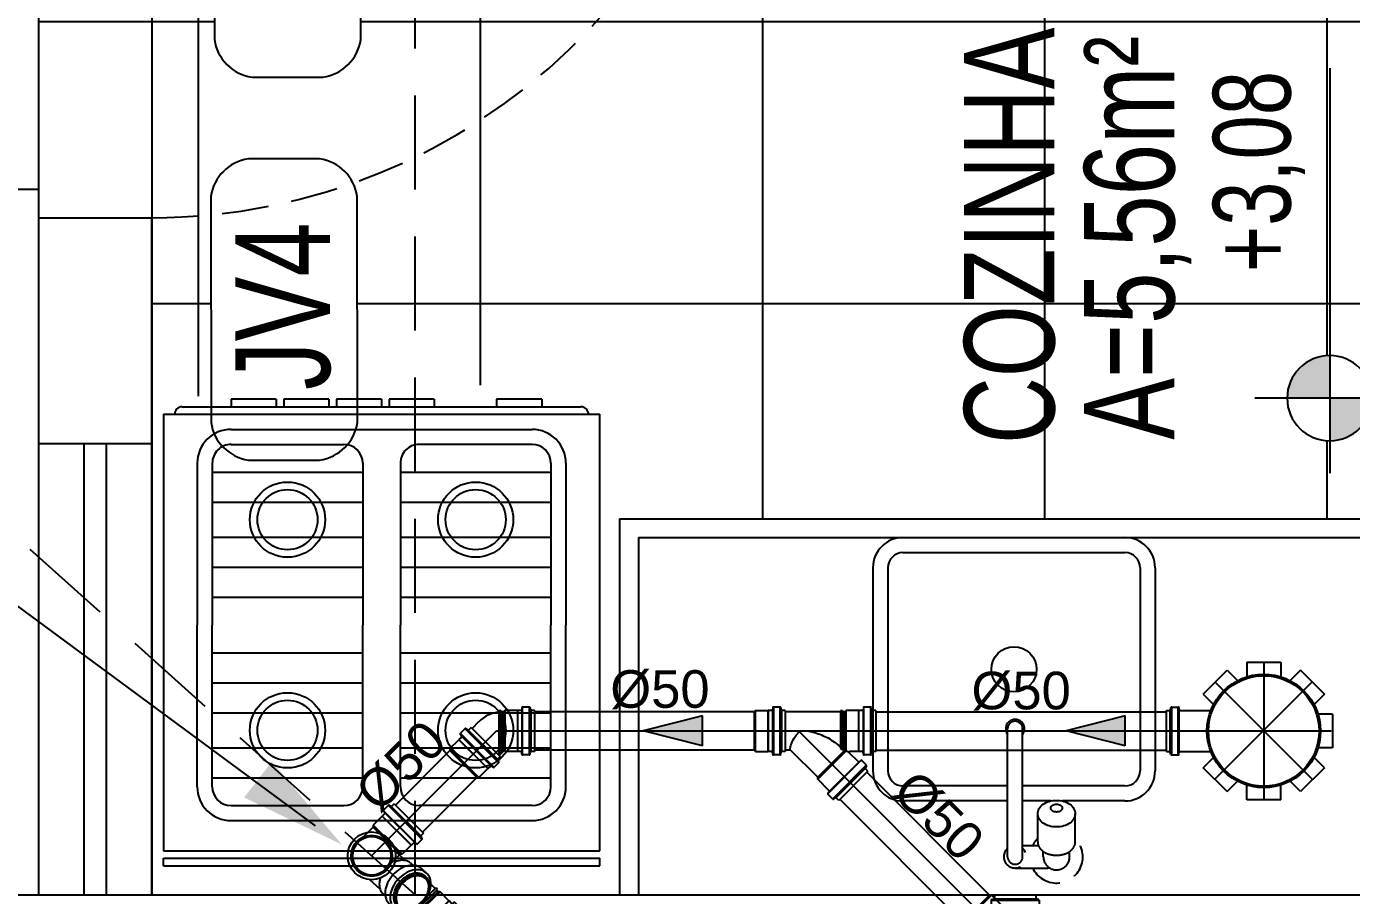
# Model space of a CAD drawing. Header units: millimetres. Extents: x 2502 to 4311, y 2007 to 3121.
# Drawn here: x 2764.6 to 2835.1, y 2625.9 to 2672.1 of the extents above; entities that cross this region are included whole.
import ezdxf
from ezdxf.enums import TextEntityAlignment as Align

# ---------------------------------------------------------------- set-up
doc = ezdxf.new("R2010")
doc.units = ezdxf.units.MM
doc.header["$LTSCALE"] = 20
doc.header["$MEASUREMENT"] = 0
for name, pattern in [('CONTINU', [0]), ('DASHED2', [0.375, 0.25, -0.125]), ('HIDDEN2', [0.1875, 0.125, -0.0625])]:
    doc.linetypes.add(name, pattern=pattern)
doc.layers.get('0').update_dxf_attribs({"linetype": 'CONTINUOUS'})
for name, color, linetype in [('1', 7, 'CONTINUOUS'), ('A-PEN-08', 8, 'CONTINUOUS'), ('A-PEN-C', 4, 'CONTINUOUS'), ('AF', 5, 'CONTINUOUS'), ('DIVERSOS', 1, 'CONTINUOUS'), ('E-txt-g', 3, 'CONTINUOUS'), ('Esgoto', 5, 'CONTINUOUS'), ('Texto-Tubos', 7, 'CONTINUOUS'), ('TigreCad', 3, 'CONTINUOUS'), ('Tinterno', 9, 'CONTINUOUS')]:
    doc.layers.add(name, color=color, linetype=linetype)
doc.layers.add('E-Txt-W', color=7, linetype='CONTINUOUS', lineweight=20)
doc.styles.add('F2', font='swisscl.ttf')
doc.styles.add('REG60', font='romans.shx', dxfattribs={"width": 0.8, "height": 0.15})
doc.styles.add('REG80', font='romans.shx', dxfattribs={"width": 0.8, "height": 0.2})
doc.styles.add('TCTUBOS-TXT', font='arial.ttf')
pattern_1 = [(180, (35623.756, -12147.627), (-7e-15, -15), []), (270, (35623.756, -12147.627), (15, -7e-15), [])]
pattern_2 = [(180, (35591.009, -15231.545), (-7e-15, -15), []), (270, (35591.009, -15231.545), (15, -7e-15), [])]

# ---------------------------------------------------------------- blocks, each defined once
blk = doc.blocks.new('Fogao1')
at = {"color": 8}
for p, q in [((-0.7303, -0.0441), (-0.7303, -0.0541)), ((-0.1503, -0.0441), (-0.7303, -0.0441)), ((-0.1503, -0.0441), (-0.1503, -0.0541)), ((-0.1503, -0.0541), (-0.7303, -0.0541)), ((-0.1503, -0.0641), (-0.7303, -0.0641)), ((-0.7303, -0.0641), (-0.7303, -0.6441)), ((-0.1503, -0.6441), (-0.1503, -0.0641)), ((-0.2403, -0.1041), (-0.6403, -0.1041)), ((-0.6403, -0.1241), (-0.4903, -0.1241)), ((-0.2403, -0.1241), (-0.3903, -0.1241)), ((-0.6853, -0.1491), (-0.6853, -0.3641)), ((-0.6653, -0.1491), (-0.6653, -0.3641)), ((-0.4653, -0.1491), (-0.4653, -0.3641)), ((-0.4153, -0.1491), (-0.4153, -0.3641)), ((-0.2153, -0.1491), (-0.2153, -0.3641)), ((-0.1953, -0.1491), (-0.1953, -0.3641)), ((-0.6853, -0.5791), (-0.6853, -0.3641)), ((-0.6653, -0.5791), (-0.6653, -0.3641)), ((-0.4653, -0.5791), (-0.4653, -0.3641)), ((-0.4153, -0.5791), (-0.4153, -0.3641)), ((-0.2153, -0.5791), (-0.2153, -0.3641)), ((-0.1953, -0.5791), (-0.1953, -0.3641)), ((-0.6403, -0.6041), (-0.4903, -0.6041)), ((-0.2403, -0.6041), (-0.3903, -0.6041)), ((-0.2403, -0.6241), (-0.6403, -0.6241)), ((-0.1503, -0.6441), (-0.7303, -0.6441)), ((-0.1753, -0.6541), (-0.7053, -0.6541))]:
    blk.add_line(p, q, dxfattribs=at)
for centre, radius, start, end in [((-0.6403, -0.1491), 0.045, 90, 180), ((-0.2403, -0.1491), 0.045, 0, 90), ((-0.6403, -0.1491), 0.025, 90, 180), ((-0.4903, -0.1491), 0.025, 0, 90), ((-0.3903, -0.1491), 0.025, 90, 180), ((-0.2403, -0.1491), 0.025, 0, 90), ((-0.6403, -0.5791), 0.045, 180, 270), ((-0.6403, -0.5791), 0.025, 180, 270), ((-0.4903, -0.5791), 0.025, 270, 0), ((-0.3903, -0.5791), 0.025, 180, 270), ((-0.2403, -0.5791), 0.025, 270, 0), ((-0.2403, -0.5791), 0.045, 270, 0), ((-0.7053, -0.6441), 0.01, 180, 270), ((-0.1753, -0.6441), 0.01, 270, 0)]:
    blk.add_arc(centre, radius, start, end, dxfattribs=at)
at = {"layer": '1', "color": 8}
for p, q in [((-0.4653, -0.1609), (-0.6653, -0.1609)), ((-0.2153, -0.1609), (-0.4153, -0.1609)), ((-0.4653, -0.2009), (-0.6653, -0.2009)), ((-0.2153, -0.2009), (-0.4153, -0.2009)), ((-0.4653, -0.2473), (-0.6653, -0.2473)), ((-0.2153, -0.2473), (-0.4153, -0.2473)), ((-0.4653, -0.2873), (-0.6653, -0.2873)), ((-0.2153, -0.2873), (-0.4153, -0.2873)), ((-0.4653, -0.3273), (-0.6653, -0.3273)), ((-0.2153, -0.3273), (-0.4153, -0.3273)), ((-0.4653, -0.4009), (-0.6653, -0.4009)), ((-0.2153, -0.4009), (-0.4153, -0.4009)), ((-0.4653, -0.4409), (-0.6653, -0.4409)), ((-0.2153, -0.4409), (-0.4153, -0.4409)), ((-0.4653, -0.4809), (-0.6653, -0.4809)), ((-0.2153, -0.4809), (-0.4153, -0.4809)), ((-0.4653, -0.5273), (-0.6653, -0.5273)), ((-0.2153, -0.5273), (-0.4153, -0.5273)), ((-0.4653, -0.5673), (-0.6653, -0.5673)), ((-0.2153, -0.5673), (-0.4153, -0.5673)), ((-0.6531, -0.6641), (-0.6531, -0.6541)), ((-0.6531, -0.6641), (-0.5931, -0.6641)), ((-0.5931, -0.6641), (-0.5931, -0.6541)), ((-0.5103, -0.6641), (-0.5103, -0.6541)), ((-0.5103, -0.6641), (-0.4503, -0.6641)), ((-0.4503, -0.6641), (-0.4503, -0.6541)), ((-0.4403, -0.6641), (-0.4403, -0.6541)), ((-0.4403, -0.6641), (-0.3803, -0.6641)), ((-0.3803, -0.6641), (-0.3803, -0.6541)), ((-0.3703, -0.6641), (-0.3703, -0.6541)), ((-0.3703, -0.6641), (-0.3103, -0.6641)), ((-0.3103, -0.6641), (-0.3103, -0.6541)), ((-0.3003, -0.6641), (-0.3003, -0.6541)), ((-0.3003, -0.6641), (-0.2403, -0.6641)), ((-0.2403, -0.6641), (-0.2403, -0.6541))]:
    blk.add_line(p, q, dxfattribs=at)
for centre, radius in [((-0.5653, -0.2241), 0.05), ((-0.5653, -0.2241), 0.05), ((-0.3153, -0.2241), 0.05), ((-0.3153, -0.2241), 0.05), ((-0.5653, -0.2241), 0.04), ((-0.5653, -0.2241), 0.04), ((-0.3153, -0.2241), 0.04), ((-0.3153, -0.2241), 0.04), ((-0.5653, -0.5041), 0.05), ((-0.3153, -0.5041), 0.05), ((-0.5653, -0.5041), 0.04), ((-0.3153, -0.5041), 0.04)]:
    blk.add_circle(centre, radius, dxfattribs=at)
blk = doc.blocks.new('TXT-AMB75')
at = {"layer": 'E-txt-g', "style": 'REG80', "width": 0.8, "flags": 8}
blk.add_attdef('TXT', text='', height=0.2, dxfattribs=at).set_placement((0.0055, 0.2964), align=Align.CENTER)
at = {"layer": 'E-Txt-W', "style": 'REG60', "width": 0.8, "flags": 8}
blk.add_attdef('TXT', text='', height=0.15, dxfattribs=at).set_placement((0.0055, 0.0271), align=Align.CENTER)
blk = doc.blocks.new('NIVEL')
at = {"layer": 'DIVERSOS'}
h = blk.add_hatch(color=7, dxfattribs=at)
h.paths.add_polyline_path([(0, 0.1375, 0.414214), (-0.1375, 0), (0, 0)])
h.paths.add_polyline_path([(0, 0), (0, -0.1375, 0.414214), (0.1375, 0)])
at = {"layer": 'DIVERSOS', "color": 7}
for p, q in [((0, 0.2417), (0, -0.2417)), ((1.0666, 0), (-0.2418, 0))]:
    blk.add_line(p, q, dxfattribs=at)
blk.add_circle((0, 0), 0.1375, dxfattribs=at)
blk = doc.blocks.new('j9n50d')
at = {"layer": 'TigreCad'}
for p, q in [((28.5, 25.4), (0, 25.4)), ((30.3, 27.2), (28.5, 25.4)), ((30.3, -27.1), (30.3, 27.2)), ((47.1, 27.2), (30.3, 27.2)), ((47.3, 27.4), (47.1, 27.2)), ((47.1, -27.1), (47.1, 27.2)), ((51.9, 27.4), (47.3, 27.4)), ((53.2, 30.9), (52.9, 28.3)), ((53.4, 30.8), (53.4, -30.8)), ((62.9, 31.8), (54.2, 31.8)), ((62.9, 30.8), (62.9, -30.8)), ((63.9, 31.1), (64.7, 28.1)), ((70, 27.4), (65.6, 27.4)), ((70, 27.4), (70, -27.4)), ((28.5, -25.3), (0, -25.3)), ((30.3, -27.1), (28.5, -25.3)), ((47.1, -27.1), (30.3, -27.1)), ((47.3, -27.4), (47.1, -27.1)), ((51.9, -27.4), (47.3, -27.4)), ((53.2, -30.9), (52.9, -28.3)), ((62.9, -31.8), (54.2, -31.8)), ((63.9, -31.1), (64.7, -28.1)), ((70, -27.4), (65.6, -27.4))]:
    blk.add_line(p, q, dxfattribs=at)
for centre, radius, start, end in [((0, 0), 25.4, 90, 270), ((51.9, 28.4), 1, 270, 355), ((54.2, 30.8), 1, 90, 175), ((62.9, 30.8), 1, 15, 90), ((65.6, 28.4), 1, 195, 270), ((51.9, -28.4), 1, 5, 90), ((54.2, -30.8), 1, 185, 270), ((62.9, -30.8), 1, 270, 345), ((65.6, -28.4), 1, 90, 165)]:
    blk.add_arc(centre, radius, start, end, dxfattribs=at)
at = {"layer": 'Tinterno'}
for p, q in [((28.5, -25.3), (28.5, 25.4)), ((47.3, -27.4), (47.3, 27.4)), ((52.9, 27.4), (52.9, -27.4)), ((64.9, 27.4), (64.9, -27.4))]:
    blk.add_line(p, q, dxfattribs=at)
blk = doc.blocks.new('27150012p')
at = {"layer": 'TigreCad'}
for p, q in [((-22.5, 91.5), (-22.5, 72.1)), ((-22.5, 91.5), (22.5, 91.5)), ((22.5, 91.5), (22.5, 72.1)), ((-80.6, 48.8), (-48.8, 80.6)), ((-48.8, 80.6), (-35.1, 66.9)), ((48.8, 80.6), (35.1, 66.9)), ((48.8, 80.6), (80.6, 48.8)), ((-80.6, 48.8), (-66.9, 35.1)), ((80.6, 48.8), (66.9, 35.1)), ((-91.5, -22.5), (-91.5, 22.5)), ((-91.5, 22.5), (-72.1, 22.5)), ((111.4, 27.4), (70.4, 27.4)), ((112.7, 30.9), (112.4, 28.3)), ((122.4, 31.8), (113.7, 31.8)), ((113.7, 30.8), (113.7, -30.8)), ((122.4, 30.8), (122.4, -30.8)), ((123.4, 31.1), (124.2, 28.1)), ((129.5, 27.4), (125.1, 27.4)), ((129.5, 27.4), (129.5, -27.4)), ((-91.5, -22.5), (-72.1, -22.5)), ((-80.6, -48.8), (-66.9, -35.1)), ((80.6, -48.8), (66.9, -35.1)), ((111.4, -27.4), (70.4, -27.4)), ((112.7, -30.9), (112.4, -28.3)), ((122.4, -31.8), (113.7, -31.8)), ((123.4, -31.1), (124.2, -28.1)), ((129.5, -27.4), (125.1, -27.4)), ((-48.8, -80.6), (-80.6, -48.8)), ((80.6, -48.8), (48.8, -80.6)), ((-48.8, -80.6), (-35.1, -66.9)), ((48.8, -80.6), (35.1, -66.9)), ((-22.5, -91.5), (-22.5, -72.1)), ((22.5, -91.5), (22.5, -72.1)), ((22.5, -91.5), (-22.5, -91.5))]:
    blk.add_line(p, q, dxfattribs=at)
blk.add_circle((0, 0), 75.5, dxfattribs=at)
for centre, start, end in [((111.4, 28.4), 270, 355), ((113.7, 30.8), 90, 175), ((122.4, 30.8), 15, 90), ((125.1, 28.4), 195, 270), ((111.4, -28.4), 5, 90), ((113.7, -30.8), 185, 270), ((122.4, -30.8), 270, 345), ((125.1, -28.4), 90, 165)]:
    blk.add_arc(centre, 1, start, end, dxfattribs=at)
at = {"layer": 'Tinterno'}
for p, q in [((112.4, 27.4), (112.4, -27.4)), ((124.4, 27.4), (124.4, -27.4))]:
    blk.add_line(p, q, dxfattribs=at)
blk.add_circle((0, 0), 73.5, dxfattribs=at)
blk = doc.blocks.new('26276942p')
at = {"layer": 'TigreCad'}
for p, q in [((55.7, 25.3), (-17.5, 25.3)), ((55.7, 25.3), (55.8, 26.8)), ((55.7, 25.3), (55.7, -22.7)), ((58.7, 26.8), (55.8, 26.8)), ((58.9, 25.3), (58.7, 26.8)), ((58.9, 25.3), (58.9, -25.3)), ((61.5, 25.3), (58.9, 25.3)), ((63.3, 27.1), (61.5, 25.3)), ((63.3, -26.1), (63.3, 27.1)), ((80.1, 27.1), (63.3, 27.1)), ((80.3, 27.3), (80.1, 27.1)), ((80.3, -27.4), (80.3, 27.3)), ((84.9, 27.3), (80.3, 27.3)), ((86.2, 30.9), (85.9, 28.3)), ((86.4, 30.8), (86.4, -30.8)), ((95.9, 31.8), (87.2, 31.8)), ((95.9, 30.8), (95.9, -30.8)), ((96.9, 31.1), (97.7, 28.1)), ((103, 27.3), (98.6, 27.3)), ((103, 27.3), (103, -27.4)), ((-11.1, -25.3), (-17.5, -25.3)), ((25.5, -61.4), (-10.1, -25.8)), ((25.5, -64.2), (63.5, -26.3)), ((58.9, -25.3), (55.7, -22.7)), ((79.4, -40.7), (67.5, -28.9)), ((80.1, -27.1), (68.2, -27.1)), ((80.3, -27.4), (80.1, -27.1)), ((84.9, -27.4), (80.3, -27.4)), ((86.2, -30.9), (85.9, -28.3)), ((95.9, -31.8), (87.2, -31.8)), ((96.9, -31.1), (97.7, -28.1)), ((103, -27.4), (98.6, -27.4)), ((82.9, -39.3), (39.3, -82.9)), ((88.6, -49.9), (49.9, -88.6)), ((82.8, -39.1), (80.7, -40.8)), ((90.3, -45.3), (84.1, -39.1)), ((90.5, -46.5), (88.9, -49.2)), ((92.2, -53.5), (89.1, -50.4)), ((25.5, -64.2), (25.5, -61.4)), ((40.7, -79.4), (25.5, -64.2)), ((92.2, -53.5), (53.5, -92.2)), ((39.1, -82.8), (40.8, -80.7)), ((45.3, -90.3), (39.1, -84.1)), ((46.5, -90.5), (49.2, -88.9)), ((53.5, -92.2), (50.4, -89.1))]:
    blk.add_line(p, q, dxfattribs=at)
for points in [[(0.6, -1.3, -0.153495), (4.7, 0.2, -0.085604), (21.8, -2.1, -0.043194), (39.4, -9.3, -0.022416), (55.7, -20.8, -0.009739)], [(-11.3, -25.3, -0.086386), (-9.5, -16.9, -0.063763), (-4.1, -7.1, -0.026182), (0.6, -1.3, -0.049941)], [(58.9, -23.3, -0.003371), (61.2, -25.2, -0.009739), (67.2, -28.1, -0.042942)]]:
    blk.add_lwpolyline(points, format="xyb", dxfattribs=at)
for centre, radius, start, end in [((84.9, 28.3), 1, 270, 355), ((87.2, 30.8), 1, 90, 175), ((95.9, 30.8), 1, 15, 90), ((98.6, 28.3), 1, 195, 270), ((-11.1, -26.8), 1.5, 45, 90), ((68.2, -28.1), 1, 90, 225), ((84.9, -28.4), 1, 5, 90), ((87.2, -30.8), 1, 185, 270), ((95.9, -30.8), 1, 270, 345), ((98.6, -28.4), 1, 90, 165), ((80.1, -40), 1, 225, 310), ((83.4, -39.8), 1, 45, 130), ((89.8, -49.7), 1, 150, 225), ((89.6, -46), 1, 330, 45), ((39.8, -83.4), 1, 140, 225), ((40, -80.1), 1, 320, 45), ((46, -89.6), 1, 225, 300), ((49.7, -89.8), 1, 45, 120)]:
    blk.add_arc(centre, radius, start, end, dxfattribs=at)
at = {"layer": 'Tinterno'}
for p, q in [((-17.5, 25.3), (-17.5, -25.3)), ((55.8, 26.8), (55.8, -22.8)), ((58.7, 26.8), (58.7, -25.2)), ((61.5, -25.3), (61.5, 25.3)), ((80.1, -27.1), (80.1, 27.1)), ((85.9, 27.3), (85.9, -27.4)), ((97.9, 27.3), (97.9, -27.4)), ((61.6, -25.4), (25.5, -61.4)), ((80, -41.4), (41.4, -80)), ((89.6, -46), (46, -89.6))]:
    blk.add_line(p, q, dxfattribs=at)
blk = doc.blocks.new('j4n50p')
at = {"layer": 'TigreCad'}
for p, q in [((3.3, 25.3), (3.4, 26.8)), ((6.3, 26.8), (3.4, 26.8)), ((3.4, 26.8), (3.4, -29.6)), ((6.5, 25.3), (6.3, 26.8)), ((6.3, 26.8), (6.3, -26.7)), ((9.1, 25.3), (6.5, 25.3)), ((10.9, 27.1), (9.1, 25.3)), ((27.7, 27.1), (10.9, 27.1)), ((10.9, 27.1), (10.9, -27.2)), ((27.9, 27.3), (27.7, 27.1)), ((32.5, 27.3), (27.9, 27.3)), ((33.8, 30.9), (33.5, 28.3)), ((34, 30.8), (34, -30.8)), ((43.5, 31.8), (34.8, 31.8)), ((43.5, 30.8), (43.5, -30.8)), ((44.5, 31.1), (45.3, 28.1)), ((50.6, 27.3), (46.2, 27.3)), ((50.6, 27.3), (50.6, -27.4)), ((-23.7, 12.2), (-32.5, 3.4)), ((3.4, -29.6), (3.3, -32.4)), ((6.3, -26.7), (3.4, -29.6)), ((9.1, -26.8), (3.4, -32.5)), ((6.3, -26.7), (6.5, -29.4)), ((10.9, -27.2), (10.5, -26.8)), ((27.7, -27.2), (10.9, -27.2)), ((27.9, -27.4), (27.7, -27.2)), ((32.5, -27.4), (27.9, -27.4)), ((33.8, -30.9), (33.5, -28.3)), ((43.5, -31.8), (34.8, -31.8)), ((44.5, -31.1), (45.3, -28.1)), ((50.6, -27.4), (46.2, -27.4))]:
    blk.add_line(p, q, dxfattribs=at)
for centre, radius, start, end in [((9.5, -21.6), 47.3, 97.6023, 134.5558), ((32.5, 28.3), 1, 270, 355), ((34.8, 30.8), 1, 90, 175), ((43.5, 30.8), 1, 15, 90), ((46.2, 28.3), 1, 195, 270), ((9.8, -27.5), 1, 45, 135), ((32.5, -28.4), 1, 5, 90), ((34.8, -30.8), 1, 185, 270), ((43.5, -30.8), 1, 270, 345), ((46.2, -28.4), 1, 90, 165)]:
    blk.add_arc(centre, radius, start, end, dxfattribs=at)
at = {"layer": 'Tinterno'}
for p, q in [((3.3, 25.3), (3.3, -32.4)), ((6.5, 25.3), (6.5, -29.4)), ((9.1, 25.3), (9.1, -26.8)), ((27.7, 27.1), (27.7, -27.2)), ((27.9, 27.3), (27.9, -27.4)), ((33.5, 27.3), (33.5, -27.4)), ((45.5, 27.3), (45.5, -27.4)), ((3.4, -32.5), (-32.5, 3.4))]:
    blk.add_line(p, q, dxfattribs=at)
blk = doc.blocks.new('11030602p')
at = {"layer": 'TigreCad'}
for p, q in [((0, 27.3), (4.4, 27.3)), ((0, -27.3), (0, 27.3)), ((6.1, 31.1), (5.3, 28.1)), ((7.1, 31.8), (15.8, 31.8)), ((7.1, -30.8), (7.1, 30.8)), ((15.8, -30.8), (15.8, 30.8)), ((16.8, 30.9), (17.1, 28.3)), ((18.1, 27.3), (22.7, 27.3)), ((22.7, 27.3), (23, 27.1)), ((39.7, 27.1), (23, 27.1)), ((39.7, 27.1), (41.5, 25.3)), ((41.5, -25.4), (41.5, 25.3)), ((0, -27.3), (4.4, -27.3)), ((6.1, -31.1), (5.3, -28.1)), ((7.1, -31.8), (15.8, -31.8)), ((16.8, -30.9), (17.1, -28.3)), ((18.1, -27.3), (22.7, -27.3)), ((22.7, -27.3), (23, -27.1)), ((39.7, -27.1), (23, -27.1)), ((39.7, -27.1), (41.5, -25.4))]:
    blk.add_line(p, q, dxfattribs=at)
for centre, start, end in [((4.4, 28.4), 270, 345), ((7.1, 30.8), 90, 165), ((15.8, 30.8), 5, 90), ((18.1, 28.4), 185, 270), ((4.4, -28.3), 15, 90), ((7.1, -30.8), 195, 270), ((15.8, -30.8), 270, 355), ((18.1, -28.3), 90, 175)]:
    blk.add_arc(centre, 1, start, end, dxfattribs=at)
at = {"layer": 'Tinterno'}
for p, q in [((5.1, -27.3), (5.1, 27.3)), ((17.1, -27.3), (17.1, 27.3)), ((22.7, 27.3), (22.7, -27.3)), ((23, -27.1), (23, 27.1)), ((39.7, 27.1), (39.7, -27.1))]:
    blk.add_line(p, q, dxfattribs=at)
blk = doc.blocks.new('26276942s')
at = {"layer": 'TigreCad'}
for p, q in [((19.2, 25.4), (37.7, 25.4)), ((44.9, 27.4), (49.2, 27.4)), ((69.5, 31.8), (60.6, 31.8)), ((19.2, -25.3), (37.7, -25.3)), ((49.2, -27.3), (44.9, -27.3)), ((69.5, -31.8), (60.6, -31.8))]:
    blk.add_line(p, q, dxfattribs=at)
for points in [[(44.9, 27.4, 0.133256), (37.8, 25.4, 0.106756), (31.2, 19.3, 0.049959), (28.4, 14.4, 0.071352)], [(60.6, 31.8, 0.133256), (52.4, 29.6, 0.106756), (44.7, 22.5, 0.082828), (39.9, 12.6, 0.071352), (38.1, 0, 0.071352), (39.9, -12.6, 0.082828), (44.7, -22.5, 0.106756), (52.4, -29.6, 0.133256), (60.6, -31.8, 0.133256)], [(90.9, 9.7, 0.0169), (90.2, 12.6, 0.082828), (85.4, 22.5, 0.106756), (77.7, 29.6, 0.133256), (69.5, 31.8, 0.133256), (61.3, 29.6, 0.106756), (53.6, 22.5, 0.082828), (48.8, 12.6, 0.071352), (47, 0, 0.071352), (48.8, -12.6, 0.082828), (53.6, -22.5, 0.106756), (61.3, -29.6, 0.133256), (69.5, -31.8, 0.133256)], [(28.4, -14.4, 0.049959), (31.2, -19.3, 0.106756), (37.8, -25.4, 0.133256), (44.9, -27.3, 0.133256)], [(69.5, -31.8, 0.133256), (77.7, -29.6, 0.106756), (85.4, -22.5, 0.082828), (90.2, -12.6, 0.0169), (90.9, -9.7, 0.071352)], [(70.4, -27.3, 0.022101), (71.6, -27.3, 0.106756)]]:
    blk.add_lwpolyline(points, format="xyb", dxfattribs=at)
blk.add_lwpolyline([(72.8, -27.3, 0.133256), (79.9, -25.4, 0.106756), (86.5, -19.3, 0.082828), (90.6, -10.8, 0.071352), (92.2, 0, 0.071352), (90.6, 10.8, 0.082828), (86.5, 19.3, 0.106756), (79.9, 25.4, 0.133256), (72.8, 27.4, 0.133256), (65.8, 25.4, 0.106756), (59.2, 19.3, 0.082828), (55, 10.8, 0.071352), (53.5, 0, 0.071352), (55, -10.8, 0.082828), (59.2, -19.3, 0.106756), (65.8, -25.4, 0.133256)], format="xyb", close=True, dxfattribs=at)
for radius in [31.8, 25.6]:
    blk.add_circle((0, 0), radius, dxfattribs=at)
at = {"layer": 'Tinterno'}
blk.add_lwpolyline([(71.6, 27.3, 0.022101), (70.4, 27.4, 0.133256), (63.4, 25.4, 0.106756), (56.7, 19.3, 0.082828), (52.6, 10.8, 0.071352), (51, 0, 0.071352), (52.6, -10.8, 0.082828), (56.7, -19.3, 0.106756), (63.4, -25.4, 0.133256), (70.4, -27.3, 0.133256)], format="xyb", dxfattribs=at)
blk.add_lwpolyline([(72.8, -25.5, 0.133256), (79.4, -23.8, 0.106756), (85.6, -18.1, 0.082828), (89.4, -10.1, 0.071352), (90.9, 0, 0.071352), (89.4, 10.1, 0.082828), (85.6, 18.1, 0.106756), (79.4, 23.8, 0.133256), (72.8, 25.6, 0.133256), (66.3, 23.8, 0.106756), (60.1, 18.1, 0.082828), (56.2, 10.1, 0.071352), (54.8, 0, 0.071352), (56.2, -10.1, 0.082828), (60.1, -18.1, 0.106756), (66.3, -23.8, 0.133256)], format="xyb", close=True, dxfattribs=at)
blk.add_circle((0, 0), 27.3, dxfattribs=at)
blk = doc.blocks.new('j4n50d')
at = {"layer": 'TigreCad'}
for p, q in [((17.8, 25.4), (0, 25.4)), ((17.8, 25.4), (18, 26.9)), ((20.9, 26.9), (18, 26.9)), ((18, -26.8), (18, 26.9)), ((21, 25.4), (20.9, 26.9)), ((20.9, -26.8), (20.9, 26.9)), ((23.6, 25.4), (21, 25.4)), ((25.4, 27.2), (23.6, 25.4)), ((25.4, -27.1), (25.4, 27.2)), ((42.2, 27.2), (25.4, 27.2)), ((42.4, 27.4), (42.2, 27.2)), ((42.2, -27.1), (42.2, 27.2)), ((47.1, 27.4), (42.4, 27.4)), ((48.3, 30.9), (48.1, 28.3)), ((48.6, 30.8), (48.6, -30.8)), ((58.1, 31.8), (49.3, 31.8)), ((58.1, 30.8), (58.1, -30.8)), ((59.1, 31.1), (59.8, 28.1)), ((65.2, 27.4), (60.8, 27.4)), ((65.2, 27.4), (65.2, -27.3)), ((17.8, -25.3), (0, -25.3)), ((17.8, -25.3), (18, -26.8)), ((20.9, -26.8), (18, -26.8)), ((21, -25.3), (20.9, -26.8)), ((23.6, -25.3), (21, -25.3)), ((25.4, -27.1), (23.6, -25.3)), ((42.2, -27.1), (25.4, -27.1)), ((42.4, -27.3), (42.2, -27.1)), ((47.1, -27.3), (42.4, -27.3)), ((48.3, -30.9), (48.1, -28.3)), ((58.1, -31.8), (49.3, -31.8)), ((59.1, -31.1), (59.8, -28.1)), ((65.2, -27.3), (60.8, -27.3))]:
    blk.add_line(p, q, dxfattribs=at)
blk.add_lwpolyline([(0, 25.4, 0.133256), (-6.5, 23.6, 0.106756), (-12.7, 17.9, 0.082828), (-16.5, 10, 0.071352), (-17.9, 0, 0.071352), (-16.5, -10, 0.082828), (-12.7, -17.9, 0.106756), (-6.5, -23.6, 0.133256), (0, -25.3, 0.133256)], format="xyb", dxfattribs=at)
for centre, start, end in [((47.1, 28.4), 270, 355), ((49.3, 30.8), 90, 175), ((58.1, 30.8), 15, 90), ((60.8, 28.4), 195, 270), ((47.1, -28.3), 5, 90), ((49.3, -30.8), 185, 270), ((58.1, -30.8), 270, 345), ((60.8, -28.3), 90, 165)]:
    blk.add_arc(centre, 1, start, end, dxfattribs=at)
at = {"layer": 'Tinterno'}
for p, q in [((17.8, -25.3), (17.8, 25.4)), ((21, -25.3), (21, 25.4)), ((23.6, -25.3), (23.6, 25.4)), ((42.4, -27.3), (42.4, 27.4)), ((48, 27.4), (48, -27.3)), ((60, 27.4), (60, -27.3))]:
    blk.add_line(p, q, dxfattribs=at)

msp = doc.modelspace()

# ---------------------------------------------------------------- hatches: boundary and pattern name
at = {"layer": 'A-PEN-08'}
h = msp.add_hatch(dxfattribs=at)
h.set_pattern_fill('ANSI37,_O', color=256, scale=120, angle=135)
h.set_pattern_definition(pattern_2)
h.paths.add_polyline_path([(2705.283, 2645.189), (2716.966, 2648.988), (2721.088, 2648.662), (2724.017, 2648.228), (2727.705, 2647.577), (2731.827, 2644.863), (2732.283, 2625.948), (2735.283, 2625.948), (2735.732, 2659.624), (2765.283, 2659.624), (2765.283, 2697.948), (2705.283, 2697.948)])
edge = h.paths.add_edge_path(flags=16)
edge.add_line((2744.935, 2686.094), (2744.935, 2664.569))
edge = h.paths.add_edge_path(flags=16)
edge.add_arc((2744.935, 2668.548), 2.261, 90, 450)
edge = h.paths.add_edge_path(flags=16)
edge.add_line((2748.912, 2668.548), (2740.959, 2668.548))
h.paths.add_polyline_path([(2733.354, 2665.126), (2733.354, 2689.244), (2723.819, 2689.244), (2723.819, 2665.126)], flags=24)
h.paths.add_polyline_path([(2738.998, 2662.838), (2738.998, 2691.312), (2730.434, 2691.312), (2730.434, 2662.838)], flags=24)
h.paths.add_polyline_path([(2744.849, 2674.009), (2744.849, 2690.132), (2737.478, 2690.132), (2737.478, 2674.009)], flags=24)
h = msp.add_hatch(dxfattribs=at)
h.set_pattern_fill('ANSI37,_O', color=256, scale=120, angle=135)
h.set_pattern_definition(pattern_2)
h.paths.add_polyline_path([(2705.283, 2645.189), (2716.966, 2648.988), (2721.088, 2648.662), (2724.017, 2648.228), (2727.705, 2647.577), (2731.827, 2644.863), (2732.283, 2625.948), (2735.283, 2625.948), (2735.732, 2659.624), (2765.283, 2659.624), (2765.283, 2697.948), (2705.283, 2697.948)])
edge = h.paths.add_edge_path(flags=16)
edge.add_line((2744.935, 2686.094), (2744.935, 2664.569))
edge = h.paths.add_edge_path(flags=16)
edge.add_arc((2744.935, 2668.548), 2.261, 90, 450)
edge = h.paths.add_edge_path(flags=16)
edge.add_line((2748.912, 2668.548), (2740.959, 2668.548))
h.paths.add_polyline_path([(2733.354, 2665.126), (2733.354, 2689.244), (2723.819, 2689.244), (2723.819, 2665.126)], flags=24)
h.paths.add_polyline_path([(2738.998, 2662.838), (2738.998, 2691.312), (2730.434, 2691.312), (2730.434, 2662.838)], flags=24)
h.paths.add_polyline_path([(2744.849, 2674.009), (2744.849, 2690.132), (2737.478, 2690.132), (2737.478, 2674.009)], flags=24)
h = msp.add_hatch(dxfattribs=at)
h.set_pattern_fill('ANSI37,_O', color=256, scale=120, angle=135)
h.set_pattern_definition(pattern_1)
h.paths.add_polyline_path([(2771.283, 2649.948), (2772.102, 2652.402), (2794.988, 2653.273), (2796.154, 2645.948), (2839.781, 2645.948), (2840.937, 2653.409), (2872.014, 2653.891), (2871.05, 2625.948), (2879.202, 2625.948), (2879.202, 2673.948), (2895.202, 2673.948), (2895.202, 2697.043), (2817.283, 2697.748), (2771.283, 2697.748), (2771.283, 2693.948), (2765.283, 2693.948), (2765.283, 2661.948), (2771.283, 2661.948)])
edge = h.paths.add_edge_path(flags=16)
edge.add_arc((2776.765, 2662.733), 2.368, 98.33262, 171.66738)
edge.add_line((2774.422, 2663.076), (2774.434, 2651.066))
edge.add_arc((2776.766, 2651.395), 2.355, 188.0319, 261.60093)
edge.add_line((2776.422, 2649.065), (2780.209, 2649.065))
edge.add_arc((2779.867, 2651.421), 2.381, 278.25848, 351.3882)
edge.add_line((2782.221, 2651.065), (2782.209, 2663.076))
edge.add_arc((2779.866, 2662.733), 2.368, 368.33262, 441.66738)
edge.add_line((2780.209, 2665.076), (2776.422, 2665.076))
edge = h.paths.add_edge_path(flags=16)
edge.add_arc((2776.943, 2683.088), 2.368, 98.33262, 171.66738)
edge.add_line((2774.6, 2683.432), (2774.612, 2671.421))
edge.add_arc((2776.944, 2671.75), 2.355, 188.0319, 261.60093)
edge.add_line((2776.6, 2669.42), (2780.386, 2669.42))
edge.add_arc((2780.044, 2671.776), 2.381, 278.25848, 351.3882)
edge.add_line((2782.399, 2671.42), (2782.386, 2683.432))
edge.add_arc((2780.043, 2683.088), 2.368, 368.33262, 441.66738)
edge.add_line((2780.386, 2685.432), (2776.6, 2685.432))
h.paths.add_polyline_path([(2771.283, 2693.948), (2803.283, 2693.948), (2803.283, 2692.748), (2771.283, 2692.748)], flags=16)
edge = h.paths.add_edge_path(flags=16)
edge.add_line((2833.899, 2669.898), (2833.899, 2648.374))
edge = h.paths.add_edge_path(flags=16)
edge.add_arc((2833.899, 2652.352), 2.261, 90, 450)
edge = h.paths.add_edge_path(flags=16)
edge.add_line((2837.875, 2652.352), (2829.922, 2652.352))
h.paths.add_polyline_path([(2820.611, 2648.974), (2820.611, 2673.004), (2813.123, 2673.004), (2813.123, 2648.974)], flags=24)
h.paths.add_polyline_path([(2827.961, 2646.642), (2827.961, 2675.116), (2819.398, 2675.116), (2819.398, 2646.642)], flags=24)
h.paths.add_polyline_path([(2773.347, 2685.984), (2763.426, 2685.984), (2763.426, 2675.862), (2773.347, 2675.862)], flags=9)
h.paths.add_polyline_path([(2833.813, 2657.813), (2833.813, 2673.936), (2826.441, 2673.936), (2826.441, 2657.813)], flags=24)
h = msp.add_hatch(dxfattribs=at)
h.set_pattern_fill('ANSI37,_O', color=256, scale=120, angle=135)
h.set_pattern_definition(pattern_1)
h.paths.add_polyline_path([(2771.283, 2649.948), (2772.102, 2652.402), (2794.988, 2653.273), (2796.154, 2645.948), (2839.781, 2645.948), (2840.937, 2653.409), (2872.014, 2653.891), (2871.05, 2625.948), (2879.202, 2625.948), (2879.202, 2673.948), (2895.202, 2673.948), (2895.202, 2697.043), (2817.283, 2697.748), (2771.283, 2697.748), (2771.283, 2693.948), (2765.283, 2693.948), (2765.283, 2661.948), (2771.283, 2661.948)])
edge = h.paths.add_edge_path(flags=16)
edge.add_arc((2776.765, 2662.733), 2.368, 98.33262, 171.66738)
edge.add_line((2774.422, 2663.076), (2774.434, 2651.066))
edge.add_arc((2776.766, 2651.395), 2.355, 188.0319, 261.60093)
edge.add_line((2776.422, 2649.065), (2780.209, 2649.065))
edge.add_arc((2779.867, 2651.421), 2.381, 278.25848, 351.3882)
edge.add_line((2782.221, 2651.065), (2782.209, 2663.076))
edge.add_arc((2779.866, 2662.733), 2.368, 368.33262, 441.66738)
edge.add_line((2780.209, 2665.076), (2776.422, 2665.076))
edge = h.paths.add_edge_path(flags=16)
edge.add_arc((2776.943, 2683.088), 2.368, 98.33262, 171.66738)
edge.add_line((2774.6, 2683.432), (2774.612, 2671.421))
edge.add_arc((2776.944, 2671.75), 2.355, 188.0319, 261.60093)
edge.add_line((2776.6, 2669.42), (2780.386, 2669.42))
edge.add_arc((2780.044, 2671.776), 2.381, 278.25848, 351.3882)
edge.add_line((2782.399, 2671.42), (2782.386, 2683.432))
edge.add_arc((2780.043, 2683.088), 2.368, 368.33262, 441.66738)
edge.add_line((2780.386, 2685.432), (2776.6, 2685.432))
h.paths.add_polyline_path([(2771.283, 2693.948), (2803.283, 2693.948), (2803.283, 2692.748), (2771.283, 2692.748)], flags=16)
edge = h.paths.add_edge_path(flags=16)
edge.add_line((2833.899, 2669.898), (2833.899, 2648.374))
edge = h.paths.add_edge_path(flags=16)
edge.add_arc((2833.899, 2652.352), 2.261, 90, 450)
edge = h.paths.add_edge_path(flags=16)
edge.add_line((2837.875, 2652.352), (2829.922, 2652.352))
h.paths.add_polyline_path([(2820.611, 2648.974), (2820.611, 2673.004), (2813.123, 2673.004), (2813.123, 2648.974)], flags=24)
h.paths.add_polyline_path([(2827.961, 2646.642), (2827.961, 2675.116), (2819.398, 2675.116), (2819.398, 2646.642)], flags=24)
h.paths.add_polyline_path([(2773.347, 2685.984), (2763.426, 2685.984), (2763.426, 2675.862), (2773.347, 2675.862)], flags=9)
h.paths.add_polyline_path([(2833.813, 2657.813), (2833.813, 2673.936), (2826.441, 2673.936), (2826.441, 2657.813)], flags=24)
at = {"layer": 'AF'}
h = msp.add_hatch(color=256, dxfattribs=at)
h.paths.add_polyline_path([(2797.414, 2634.662), (2800.557, 2634.662), (2800.557, 2635.459)])
h.paths.add_polyline_path([(2797.414, 2634.662), (2800.557, 2633.866), (2800.557, 2634.662)])
h = msp.add_hatch(color=256, dxfattribs=at)
h.paths.add_polyline_path([(2797.414, 2634.662), (2800.557, 2634.662), (2800.557, 2635.459)])
h.paths.add_polyline_path([(2797.414, 2634.662), (2800.557, 2633.866), (2800.557, 2634.662)])
h = msp.add_hatch(color=256, dxfattribs=at)
h.paths.add_polyline_path([(2819.892, 2634.662), (2823.035, 2634.662), (2823.035, 2635.459)])
h.paths.add_polyline_path([(2819.892, 2634.662), (2823.036, 2633.866), (2823.035, 2634.662)])
h = msp.add_hatch(color=256, dxfattribs=at)
h.paths.add_polyline_path([(2819.892, 2634.662), (2823.035, 2634.662), (2823.035, 2635.459)])
h.paths.add_polyline_path([(2819.892, 2634.662), (2823.036, 2633.866), (2823.035, 2634.662)])

# ---------------------------------------------------------------- linework, layer by layer
at = {"layer": 'A-PEN-08', "linetype": 'DASHED2'}
for q in [(2705.283, 2697.748), (2705.283, 2697.748), (2785.283, 2697.948), (2785.283, 2697.948)]:
    msp.add_line((2785.283, 2625.948), q, dxfattribs=at)
at = {"layer": 'A-PEN-08', "linetype": 'CONTINU'}
msp.add_line((2765.283, 2661.948), (2765.283, 2693.948), dxfattribs=at)
msp.add_line((2765.283, 2661.948), (2765.283, 2693.948), dxfattribs=at)
at = {"layer": 'A-PEN-08', "linetype": 'Continuous', "ltscale": 0.35}
for p, q in [((2765.283, 2649.948), (2765.283, 2661.948)), ((2765.283, 2661.948), (2771.283, 2661.948)), ((2765.283, 2649.948), (2765.283, 2661.948)), ((2765.283, 2661.948), (2771.283, 2661.948)), ((2771.283, 2649.948), (2771.283, 2661.948)), ((2771.283, 2649.948), (2771.283, 2661.948)), ((2765.283, 2649.948), (2771.283, 2649.948)), ((2765.283, 2625.948), (2765.283, 2649.948)), ((2765.283, 2649.948), (2771.283, 2649.948)), ((2765.283, 2625.948), (2765.283, 2649.948)), ((2767.683, 2625.948), (2767.683, 2649.948)), ((2767.683, 2625.948), (2767.683, 2649.948)), ((2768.883, 2625.948), (2768.883, 2649.948)), ((2768.883, 2625.948), (2768.883, 2649.948)), ((2771.283, 2625.948), (2771.283, 2649.948)), ((2771.283, 2625.948), (2771.283, 2649.948)), ((2699.283, 2625.948), (2765.283, 2625.948)), ((2699.283, 2625.948), (2765.283, 2625.948)), ((2705.283, 2625.948), (2765.283, 2625.948)), ((2705.283, 2625.948), (2765.283, 2625.948)), ((2765.283, 2625.948), (2771.283, 2625.948)), ((2765.283, 2625.948), (2771.283, 2625.948)), ((2765.283, 2625.948), (2771.283, 2625.948)), ((2765.283, 2625.948), (2771.283, 2625.948)), ((2771.283, 2625.948), (2937.283, 2625.948)), ((2771.283, 2625.948), (2937.283, 2625.948)), ((2771.283, 2625.948), (2937.283, 2625.948)), ((2771.283, 2625.948), (2937.283, 2625.948))]:
    msp.add_line(p, q, dxfattribs=at)
at = {"layer": 'A-PEN-08'}
for p, q in [((2796.154, 2645.948), (2796.154, 2625.948)), ((2796.154, 2645.948), (2839.781, 2645.948)), ((2796.154, 2645.948), (2796.154, 2625.948)), ((2796.154, 2645.948), (2839.781, 2645.948)), ((2811.217, 2644.941), (2823.017, 2644.941)), ((2811.217, 2644.941), (2823.017, 2644.941)), ((2811.217, 2644.141), (2823.017, 2644.141)), ((2811.217, 2644.141), (2823.017, 2644.141)), ((2809.617, 2643.341), (2809.617, 2632.541)), ((2809.617, 2643.341), (2809.617, 2632.541)), ((2810.417, 2643.341), (2810.417, 2632.541)), ((2810.417, 2643.341), (2810.417, 2632.541)), ((2824.617, 2643.341), (2824.617, 2632.541)), ((2824.617, 2643.341), (2824.617, 2632.541)), ((2816.777, 2627.977), (2816.777, 2634.777)), ((2816.777, 2627.977), (2816.777, 2634.777)), ((2817.577, 2627.977), (2817.577, 2634.777)), ((2817.577, 2627.977), (2817.577, 2634.777)), ((2816.777, 2631.741), (2811.217, 2631.741)), ((2816.777, 2631.741), (2811.217, 2631.741)), ((2816.777, 2630.941), (2811.217, 2630.941)), ((2816.777, 2630.941), (2811.217, 2630.941))]:
    msp.add_line(p, q, dxfattribs=at)
at = {"layer": 'A-PEN-08', "linetype": 'Continuous'}
for p, q in [((2797.154, 2644.948), (2797.154, 2625.948)), ((2797.154, 2644.948), (2838.781, 2644.948)), ((2797.154, 2644.948), (2797.154, 2625.948)), ((2797.154, 2644.948), (2838.781, 2644.948)), ((2823.817, 2643.341), (2823.817, 2632.541)), ((2823.817, 2643.341), (2823.817, 2632.541)), ((2823.017, 2631.741), (2817.577, 2631.741)), ((2823.017, 2631.741), (2817.577, 2631.741)), ((2819.079, 2630.941), (2817.577, 2630.941)), ((2819.079, 2630.941), (2817.577, 2630.941)), ((2819.079, 2630.941), (2817.577, 2630.941)), ((2819.079, 2630.941), (2817.577, 2630.941)), ((2823.017, 2630.941), (2819.675, 2630.941)), ((2823.017, 2630.941), (2819.675, 2630.941)), ((2818.377, 2628.762), (2818.377, 2630.266)), ((2818.377, 2628.762), (2818.377, 2630.266)), ((2820.377, 2628.762), (2820.377, 2630.266)), ((2820.377, 2628.762), (2820.377, 2630.266))]:
    msp.add_line(p, q, dxfattribs=at)
at = {"layer": 'A-PEN-08', "linetype": 'DASHED2', "ltscale": 0.35}
for p, q in [((2817.577, 2628.577), (2818.412, 2628.577)), ((2817.577, 2628.577), (2818.412, 2628.577)), ((2818.677, 2627.977), (2818.677, 2628.257)), ((2818.677, 2627.977), (2818.677, 2628.257)), ((2820.077, 2627.977), (2820.077, 2628.257)), ((2820.077, 2627.977), (2820.077, 2628.257)), ((2817.177, 2627.377), (2818.918, 2627.377)), ((2817.177, 2627.377), (2818.918, 2627.377))]:
    msp.add_line(p, q, dxfattribs=at)
at = {"layer": 'A-PEN-08', "linetype": 'CONTINU'}
msp.add_lwpolyline([(2895.202, 2625.948), (2895.202, 2697.741), (2771.283, 2697.748), (2771.283, 2625.948)], close=True, dxfattribs=at)
msp.add_lwpolyline([(2895.202, 2625.948), (2895.202, 2697.741), (2771.283, 2697.748), (2771.283, 2625.948)], close=True, dxfattribs=at)
at = {"layer": 'A-PEN-08', "linetype": 'Continuous'}
for points in [[(2776.6, 2685.432, 0.331371), (2774.6, 2683.432), (2774.612, 2671.421, 0.332506), (2776.6, 2669.42), (2780.386, 2669.42, 0.330378), (2782.399, 2671.42), (2782.386, 2683.432, 0.331371), (2780.386, 2685.432)], [(2776.6, 2685.432, 0.331371), (2774.6, 2683.432), (2774.612, 2671.421, 0.332506), (2776.6, 2669.42), (2780.386, 2669.42, 0.330378), (2782.399, 2671.42), (2782.386, 2683.432, 0.331371), (2780.386, 2685.432)], [(2776.422, 2665.076, 0.331371), (2774.422, 2663.076), (2774.434, 2651.066, 0.332506), (2776.422, 2649.065), (2780.209, 2649.065, 0.330378), (2782.221, 2651.065), (2782.209, 2663.076, 0.331371), (2780.209, 2665.076)], [(2776.422, 2665.076, 0.331371), (2774.422, 2663.076), (2774.434, 2651.066, 0.332506), (2776.422, 2649.065), (2780.209, 2649.065, 0.330378), (2782.221, 2651.065), (2782.209, 2663.076, 0.331371), (2780.209, 2665.076)], [(2818.377, 2630.266, -0.133256), (2818.446, 2630.523, -0.106756), (2818.67, 2630.766, -0.082828), (2818.981, 2630.916, -0.071352), (2819.377, 2630.973, -0.071352), (2819.773, 2630.916, -0.082828), (2820.084, 2630.766, -0.106756), (2820.307, 2630.523, -0.133256), (2820.377, 2630.266, -0.133256), (2820.307, 2630.009, -0.106756), (2820.084, 2629.766, -0.082828), (2819.773, 2629.616, -0.071352), (2819.377, 2629.559, -0.071352), (2818.981, 2629.616, -0.082828), (2818.67, 2629.766, -0.106756), (2818.446, 2630.009, -0.133256)], [(2818.377, 2630.266, -0.133256), (2818.446, 2630.523, -0.106756), (2818.67, 2630.766, -0.082828), (2818.981, 2630.916, -0.071352), (2819.377, 2630.973, -0.071352), (2819.773, 2630.916, -0.082828), (2820.084, 2630.766, -0.106756), (2820.307, 2630.523, -0.133256), (2820.377, 2630.266, -0.133256), (2820.307, 2630.009, -0.106756), (2820.084, 2629.766, -0.082828), (2819.773, 2629.616, -0.071352), (2819.377, 2629.559, -0.071352), (2818.981, 2629.616, -0.082828), (2818.67, 2629.766, -0.106756), (2818.446, 2630.009, -0.133256)], [(2819.677, 2630.566, -0.133256), (2819.656, 2630.489, -0.106756), (2819.589, 2630.416, -0.082828), (2819.496, 2630.371, -0.071352), (2819.377, 2630.354, -0.071352), (2819.258, 2630.371, -0.082828), (2819.165, 2630.416, -0.106756), (2819.098, 2630.489, -0.133256), (2819.077, 2630.566, -0.133256), (2819.098, 2630.643, -0.106756), (2819.165, 2630.716, -0.082828), (2819.258, 2630.761, -0.071352), (2819.377, 2630.778, -0.071352), (2819.496, 2630.761, -0.082828), (2819.589, 2630.716, -0.106756), (2819.656, 2630.643, -0.133256)], [(2819.677, 2630.566, -0.133256), (2819.656, 2630.489, -0.106756), (2819.589, 2630.416, -0.082828), (2819.496, 2630.371, -0.071352), (2819.377, 2630.354, -0.071352), (2819.258, 2630.371, -0.082828), (2819.165, 2630.416, -0.106756), (2819.098, 2630.489, -0.133256), (2819.077, 2630.566, -0.133256), (2819.098, 2630.643, -0.106756), (2819.165, 2630.716, -0.082828), (2819.258, 2630.761, -0.071352), (2819.377, 2630.778, -0.071352), (2819.496, 2630.761, -0.082828), (2819.589, 2630.716, -0.106756), (2819.656, 2630.643, -0.133256)]]:
    msp.add_lwpolyline(points, format="xyb", close=True, dxfattribs=at)
at = {"layer": 'A-PEN-08', "linetype": 'DASHED2', "ltscale": 0.35}
msp.add_lwpolyline([(2820.377, 2628.762, -0.133256), (2820.307, 2628.505, -0.106756), (2820.084, 2628.262, -0.082828), (2819.773, 2628.112, -0.071352), (2819.377, 2628.055, -0.071352), (2818.981, 2628.112, -0.082828), (2818.67, 2628.262, -0.106756), (2818.446, 2628.505, -0.133256), (2818.377, 2628.762)], format="xyb", dxfattribs=at)
msp.add_lwpolyline([(2820.377, 2628.762, -0.133256), (2820.307, 2628.505, -0.106756), (2820.084, 2628.262, -0.082828), (2819.773, 2628.112, -0.071352), (2819.377, 2628.055, -0.071352), (2818.981, 2628.112, -0.082828), (2818.67, 2628.262, -0.106756), (2818.446, 2628.505, -0.133256), (2818.377, 2628.762)], format="xyb", dxfattribs=at)
at = {"layer": 'A-PEN-08', "linetype": 'Continuous'}
msp.add_circle((2817.117, 2637.941), 1.2, dxfattribs=at)
msp.add_circle((2817.117, 2637.941), 1.2, dxfattribs=at)
at = {"layer": 'A-PEN-08', "linetype": 'HIDDEN2'}
msp.add_arc((2771.283, 2693.971), 32.023, 270, 357.81062, dxfattribs=at)
msp.add_arc((2771.283, 2693.971), 32.023, 270, 357.81062, dxfattribs=at)
at = {"layer": 'A-PEN-08'}
for centre, radius, start, end in [((2811.217, 2643.341), 1.6, 90, 180), ((2811.217, 2643.341), 1.6, 90, 180), ((2823.017, 2643.341), 1.6, 0, 90), ((2823.017, 2643.341), 1.6, 0, 90), ((2811.217, 2643.341), 0.8, 90, 180), ((2811.217, 2643.341), 0.8, 90, 180), ((2823.017, 2643.341), 0.8, 0, 90), ((2823.017, 2643.341), 0.8, 0, 90), ((2817.177, 2634.777), 0.5, 323.1301, 216.8699), ((2817.177, 2634.777), 0.5, 323.1301, 216.8699), ((2817.177, 2634.777), 0.4, 359.99988, 179.99988), ((2817.177, 2634.777), 0.4, 359.99988, 179.99988), ((2811.217, 2632.541), 1.6, 180, 270), ((2811.217, 2632.541), 1.6, 180, 270), ((2811.217, 2632.541), 0.8, 180, 270), ((2811.217, 2632.541), 0.8, 180, 270)]:
    msp.add_arc(centre, radius, start, end, dxfattribs=at)
at = {"layer": 'A-PEN-08', "linetype": 'Continuous'}
for radius in [1.6, 0.8, 1.6, 0.8]:
    msp.add_arc((2823.017, 2632.541), radius, 270, 0, dxfattribs=at)
at = {"layer": 'A-PEN-08', "linetype": 'DASHED2', "ltscale": 0.35}
for centre, radius, start, end in [((2819.377, 2627.977), 1.4, 205.37693, 44.41531), ((2819.377, 2627.977), 1.4, 135.58469, 154.62307), ((2819.377, 2627.977), 1.4, 205.37693, 44.41531), ((2819.377, 2627.977), 1.4, 135.58469, 154.62307), ((2817.177, 2627.977), 0.6, 131.81031, 48.18969), ((2817.177, 2627.977), 0.6, 131.81031, 48.18969), ((2817.177, 2627.977), 0.4, 179.99979, 359.99979), ((2817.177, 2627.977), 0.4, 179.99979, 359.99979), ((2819.377, 2627.977), 0.7, 180, 238.99728), ((2819.377, 2627.977), 0.7, 180, 238.99728), ((2819.377, 2627.977), 0.7, 245.38002, 0), ((2819.377, 2627.977), 0.7, 245.38002, 0), ((2818.918, 2626.977), 0.4, 65.38002, 90), ((2818.918, 2626.977), 0.4, 65.38002, 90)]:
    msp.add_arc(centre, radius, start, end, dxfattribs=at)
at = {"layer": 'A-PEN-C'}
msp.add_line((2779.983, 2629.611), (2759.968, 2644.397), dxfattribs=at)
msp.add_line((2779.983, 2629.611), (2759.968, 2644.397), dxfattribs=at)
msp.add_solid([(2781.384, 2628.625), (2776.196, 2631.128), (2777.668, 2633.026)], dxfattribs=at)
msp.add_solid([(2781.384, 2628.625), (2776.196, 2631.128), (2777.668, 2633.026)], dxfattribs=at)
at = {"layer": 'AF'}
for p, q in [((2800.557, 2635.459), (2797.414, 2634.662)), ((2800.557, 2635.459), (2797.414, 2634.662)), ((2800.557, 2633.866), (2800.557, 2635.466)), ((2800.557, 2633.866), (2800.557, 2635.466)), ((2823.036, 2635.459), (2819.892, 2634.662)), ((2823.036, 2635.459), (2819.892, 2634.662)), ((2823.036, 2633.866), (2823.035, 2635.466)), ((2823.036, 2633.866), (2823.035, 2635.466)), ((2800.557, 2633.866), (2797.414, 2634.662)), ((2800.557, 2633.866), (2797.414, 2634.662)), ((2823.036, 2633.866), (2819.892, 2634.662)), ((2823.036, 2633.866), (2819.892, 2634.662))]:
    msp.add_line(p, q, dxfattribs=at)
at = {"layer": 'Esgoto', "linetype": 'Continuous'}
for p, q in [((2830.396, 2638.322), (2830.396, 2631.002)), ((2830.396, 2638.322), (2830.396, 2631.002)), ((2827.771, 2632.074), (2832.966, 2637.269)), ((2827.771, 2632.074), (2832.966, 2637.269)), ((2832.984, 2632.074), (2827.808, 2637.251)), ((2832.984, 2632.074), (2827.808, 2637.251)), ((2782.973, 2628.026), (2789.609, 2634.662)), ((2782.973, 2628.026), (2789.609, 2634.662)), ((2789.609, 2634.662), (2833.982, 2634.662)), ((2789.609, 2634.662), (2833.982, 2634.662)), ((2817.177, 2623.148), (2805.662, 2634.662)), ((2817.177, 2623.148), (2805.662, 2634.662))]:
    msp.add_line(p, q, dxfattribs=at)
at = {"layer": 'TigreCad'}
for p, q in [((2803.302, 2635.676), (2791.633, 2635.676)), ((2803.302, 2635.676), (2791.633, 2635.676)), ((2809.782, 2635.676), (2825.216, 2635.676)), ((2809.782, 2635.676), (2825.216, 2635.676)), ((2787.136, 2633.623), (2784.236, 2630.723)), ((2787.136, 2633.623), (2784.236, 2630.723)), ((2803.302, 2633.648), (2791.633, 2633.648)), ((2803.302, 2633.648), (2791.633, 2633.648)), ((2809.782, 2633.648), (2825.216, 2633.648)), ((2809.782, 2633.648), (2825.216, 2633.648)), ((2788.57, 2632.189), (2785.67, 2629.289)), ((2788.57, 2632.189), (2785.67, 2629.289)), ((2815.82, 2625.938), (2809.292, 2632.466)), ((2815.82, 2625.938), (2809.292, 2632.466)), ((2814.386, 2624.504), (2807.858, 2631.032)), ((2814.386, 2624.504), (2807.858, 2631.032))]:
    msp.add_line(p, q, dxfattribs=at)

# ---------------------------------------------------------------- block references
at = {"layer": 'A-PEN-08'}
ref = msp.add_blockref('TXT-AMB75', (2827.91, 2660.928), dxfattribs=dict(at, xscale=-29.16, yscale=29.16, zscale=29.16, rotation=90))
ref.add_attrib('TXT', 'COZINHA', dxfattribs={"layer": 'E-txt-g', "color": 2, "height": 4.8, "rotation": 90, "style": 'F2'}).set_placement((2819.266, 2660.989), align=Align.CENTER)
ref.add_attrib('TXT', 'A=5,56m²', dxfattribs={"layer": 'E-Txt-W', "height": 4.8, "rotation": 90, "style": 'F2'}).set_placement((2825.644, 2660.879), align=Align.CENTER)
ref = msp.add_blockref('TXT-AMB75', (2827.91, 2660.928), dxfattribs=dict(at, xscale=-29.16, yscale=29.16, zscale=29.16, rotation=90))
ref.add_attrib('TXT', 'COZINHA', dxfattribs={"layer": 'E-txt-g', "color": 2, "height": 4.8, "rotation": 90, "style": 'F2'}).set_placement((2819.266, 2660.989), align=Align.CENTER)
ref.add_attrib('TXT', 'A=5,56m²', dxfattribs={"layer": 'E-Txt-W', "height": 4.8, "rotation": 90, "style": 'F2'}).set_placement((2825.644, 2660.879), align=Align.CENTER)
at = {"layer": 'A-PEN-08', "linetype": 'Continuous', "xscale": -16.4499703424138, "yscale": 16.4499703424138, "zscale": 16.4499703424138, "rotation": 270}
msp.add_blockref('NIVEL', (2833.899, 2652.352), dxfattribs=at)
msp.add_blockref('NIVEL', (2833.899, 2652.352), dxfattribs=at)
at = {"layer": 'A-PEN-08', "xscale": 40, "yscale": 40, "zscale": 40, "rotation": 180}
msp.add_blockref('Fogao1', (2765.888, 2625.731), dxfattribs=at)
msp.add_blockref('Fogao1', (2765.888, 2625.731), dxfattribs=at)
at = {"layer": 'Esgoto', "yscale": 0.04, "zscale": 0.04}
for p, xscale, rotation in [((2804.962, 2634.662), 0.04, 180), ((2804.962, 2634.662), 0.04, 180), ((2789.027, 2634.08), 0.04000000000000001, 225), ((2789.027, 2634.08), 0.04000000000000001, 225), ((2816.277, 2624.047), 0.04, 134.9999999998816), ((2816.277, 2624.047), 0.04, 134.9999999998816)]:
    msp.add_blockref('11030602p', p, dxfattribs=dict(at, xscale=xscale, rotation=rotation))
at = {"layer": 'TigreCad', "yscale": 0.04, "zscale": 0.04}
for name, p, xscale, rotation in [('27150012p', (2830.396, 2634.662), 0.03999999999999995, 179.9977335426075), ('27150012p', (2830.396, 2634.662), 0.03999999999999995, 179.9977335426075), ('j9n50d', (2782.973, 2628.026), 0.04, 44.99999999999999), ('j9n50d', (2782.973, 2628.026), 0.04, 44.99999999999999), ('26276942s', (2782.973, 2628.026), 0.04, 318.0028396086886), ('26276942s', (2782.973, 2628.026), 0.04, 318.0028396086886), ('j4n50d', (2785.12, 2626.093), 0.04, 313.7511948596492), ('j4n50d', (2785.12, 2626.093), 0.04, 313.7511948596492), ('j9n50d', (2817.177, 2623.148), 0.04, 90), ('j9n50d', (2817.177, 2623.148), 0.04, 90)]:
    msp.add_blockref(name, p, dxfattribs=dict(at, xscale=xscale, rotation=rotation))
at = {"layer": 'TigreCad', "xscale": 0.04, "yscale": 0.04, "zscale": 0.04}
for name, p in [('j4n50p', (2789.609, 2634.662)), ('j4n50p', (2789.609, 2634.662)), ('26276942p', (2805.662, 2634.662)), ('26276942p', (2805.662, 2634.662))]:
    msp.add_blockref(name, p, dxfattribs=at)

# ---------------------------------------------------------------- texts
at = {"layer": 'A-PEN-08', "linetype": 'Continuous', "style": 'F2'}
for s, height, p in [('+3,08', 4.1271, (2827.692, 2659.042)), ('+3,08', 4.1271, (2827.692, 2659.042)), ('JV4', 5.0355, (2775.722, 2652.789)), ('JV4', 5.0355, (2775.722, 2652.789))]:
    msp.add_text(s, height=height, rotation=90, dxfattribs=at).set_placement(p, align=Align.TOP_LEFT)
at = {"layer": 'Texto-Tubos', "style": 'TCTUBOS-TXT'}
for p in [(2798.298, 2635.894), (2798.298, 2635.894), (2817.499, 2635.812), (2817.499, 2635.812)]:
    msp.add_text('%%C50', height=2, dxfattribs=at).set_placement(p, align=Align.CENTER)
for rotation, p in [(45, (2785.216, 2632.111)), (45, (2785.216, 2632.111)), (315, (2812.426, 2629.467)), (315, (2812.426, 2629.467))]:
    msp.add_text('%%C50', height=2, rotation=rotation, dxfattribs=at).set_placement(p, align=Align.CENTER)

doc.saveas('drawing.dxf')
